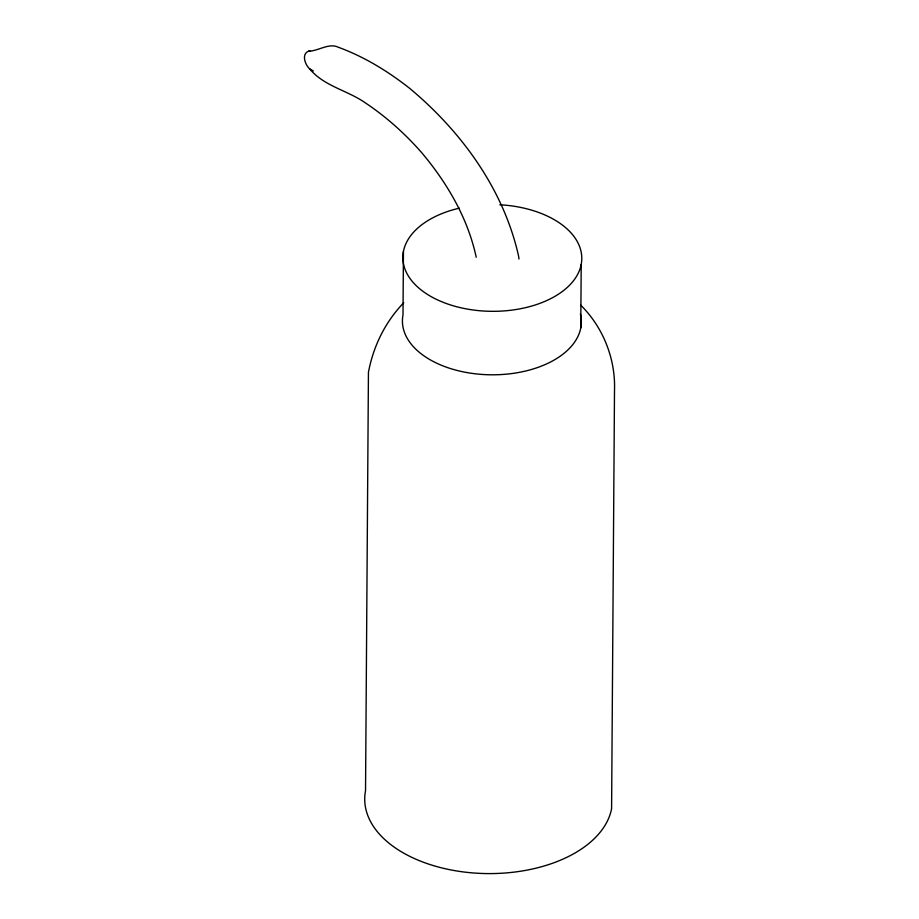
<?xml version="1.0" encoding="UTF-8"?>
<svg xmlns="http://www.w3.org/2000/svg" width="919" height="919" viewBox="0 0 919 919"><rect width="100%" height="100%" fill="white"/><g stroke="black" fill="none" stroke-linecap="round" stroke-linejoin="round"><path stroke-width="1.38" d="M403.441 251.45L403.004 314.93A89.465 53.382 0.4 0 0 493.365 374.803A89.465 53.382 0.4 0 0 580.383 313.965M580.762 327.899L581.21 264.419M403.74 302.73C385.21 322.029 373.367 346.084 368.439 372.31L365.532 790.742A123.835 73.888 0.4 0 0 474.468 873.05A123.835 73.888 0.4 0 0 611.594 808.663L614.501 390.23C615.638 358.835 603.117 327.348 580.819 305.246M518.959 259.032L518.615 256.229C503.727 189.36 461.304 131.222 409.208 87.971C387.703 71.142 364.234 56.748 338.525 47.328C328.933 42.515 318.422 51.131 308.646 51.177C301.214 53.853 305.074 64.698 309.485 68.695C324.189 86.478 347.474 90.2 365.67 103.089C386.417 116.943 405.015 133.726 421.499 152.428C447.071 182.789 467.851 218.125 476.226 257.251M308.646 51.177L310.484 51.349M313.322 70.981L309.485 68.695M499.81 204.765A89.465 53.382 0.4 0 1 572.732 281.696A89.465 53.382 0.4 0 1 426.669 293.908A89.465 53.382 0.4 0 1 459.397 208.142"/></g></svg>
